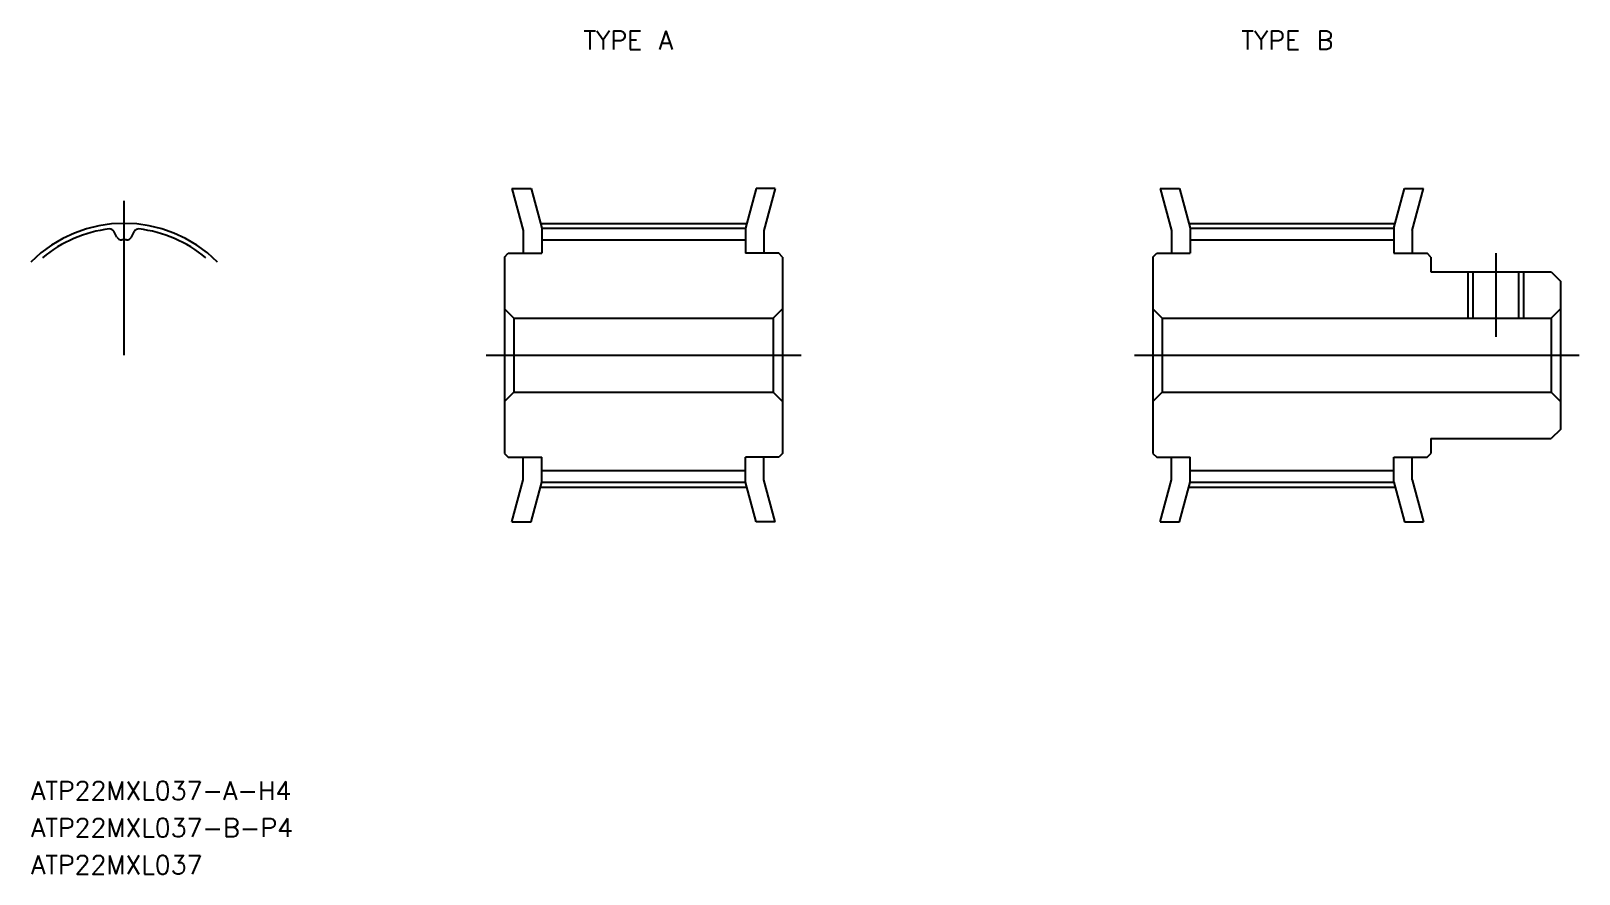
# Model space of a CAD drawing. Extents: x 5.7 to 89.3, y -3.1 to 42.4.
import ezdxf
from ezdxf.enums import TextEntityAlignment as Align

# ---------------------------------------------------------------- set-up
doc = ezdxf.new("R2010")
doc.units = 0
doc.linetypes.add('CENTER', pattern=[50.8, 31.75, -6.35, 6.35, -6.35])
doc.linetypes.add('DASHED', pattern=[19.05, 12.7, -6.35])
doc.layers.get('0').update_dxf_attribs({"linetype": 'CONTINUOUS'})
doc.layers.add('CENTER', color=1, linetype='CENTER')
doc.styles.add('MISUMI', font='txt.shx')

msp = doc.modelspace()

# ---------------------------------------------------------------- linework, layer by layer
at = {"color": 7, "linetype": 'CONTINUOUS'}
for p, q in [((31.693, 33.894), (32.301, 31.622)), ((31.693, 33.894), (32.728, 33.894)), ((32.728, 33.894), (33.301, 31.754)), ((44.875, 33.894), (44.301, 31.754)), ((45.91, 33.894), (44.875, 33.894)), ((45.91, 33.894), (45.301, 31.622)), ((66.693, 33.894), (67.301, 31.622)), ((66.693, 33.894), (67.728, 33.894)), ((67.728, 33.894), (68.301, 31.754)), ((79.301, 31.754), (79.875, 33.894)), ((79.875, 33.894), (80.91, 33.894)), ((80.301, 31.622), (80.91, 33.894)), ((10.369, 31.272), (10.201, 31.588)), ((11.155, 31.272), (11.323, 31.588)), ((32.301, 31.622), (32.301, 30.394)), ((33.301, 31.754), (44.301, 31.754)), ((33.301, 31.754), (33.301, 30.394)), ((33.301, 31.114), (44.301, 31.114)), ((44.301, 31.754), (44.301, 30.394)), ((45.301, 31.622), (45.301, 30.394)), ((67.301, 31.622), (67.301, 30.394)), ((68.301, 31.754), (79.301, 31.754)), ((68.301, 31.754), (68.301, 30.394)), ((68.301, 31.114), (79.301, 31.114)), ((79.301, 31.754), (79.301, 30.394)), ((80.301, 31.622), (80.301, 30.394)), ((31.301, 30.194), (31.501, 30.394)), ((31.301, 30.194), (31.301, 19.594)), ((31.501, 30.394), (33.301, 30.394)), ((46.101, 30.394), (44.301, 30.394)), ((46.301, 30.194), (46.101, 30.394)), ((46.301, 30.194), (46.301, 19.594)), ((66.301, 30.194), (66.501, 30.394)), ((66.301, 30.194), (66.301, 19.594)), ((66.501, 30.394), (68.301, 30.394)), ((79.301, 30.394), (81.101, 30.394)), ((81.301, 30.194), (81.101, 30.394)), ((81.301, 30.194), (81.301, 29.394)), ((81.301, 29.394), (87.801, 29.394)), ((87.801, 29.394), (88.301, 28.894)), ((88.301, 28.894), (88.301, 20.894)), ((31.301, 27.544), (31.301, 27.544)), ((31.301, 27.394), (31.801, 26.894)), ((31.801, 26.894), (45.801, 26.894)), ((31.801, 26.894), (31.801, 22.894)), ((46.301, 27.394), (45.801, 26.894)), ((45.801, 26.894), (45.801, 22.894)), ((46.301, 27.544), (46.301, 27.544)), ((66.301, 27.544), (66.301, 27.544)), ((66.301, 27.394), (66.801, 26.894)), ((66.801, 26.894), (87.801, 26.894)), ((66.801, 26.894), (66.801, 22.894)), ((88.301, 27.394), (87.801, 26.894)), ((87.801, 26.894), (87.801, 22.894)), ((31.301, 24.894), (31.301, 24.894)), ((46.301, 24.894), (46.301, 24.894)), ((66.301, 24.894), (66.301, 24.894)), ((31.301, 22.394), (31.801, 22.894)), ((31.801, 22.894), (45.801, 22.894)), ((46.301, 22.394), (45.801, 22.894)), ((66.301, 22.394), (66.801, 22.894)), ((66.801, 22.894), (87.801, 22.894)), ((88.301, 22.394), (87.801, 22.894)), ((88.301, 20.894), (87.801, 20.394)), ((81.301, 20.394), (87.801, 20.394)), ((81.301, 20.394), (81.301, 19.594)), ((31.301, 19.594), (31.501, 19.394)), ((31.501, 19.394), (33.301, 19.394)), ((32.301, 18.165), (32.301, 19.394)), ((33.301, 18.034), (33.301, 19.394)), ((46.101, 19.394), (44.301, 19.394)), ((44.301, 18.034), (44.301, 19.394)), ((45.301, 18.165), (45.301, 19.394)), ((46.301, 19.594), (46.101, 19.394)), ((66.301, 19.594), (66.501, 19.394)), ((66.501, 19.394), (68.301, 19.394)), ((67.301, 18.165), (67.301, 19.394)), ((68.301, 18.034), (68.301, 19.394)), ((79.301, 19.394), (81.101, 19.394)), ((79.301, 18.034), (79.301, 19.394)), ((80.301, 18.165), (80.301, 19.394)), ((81.101, 19.394), (81.301, 19.594)), ((33.301, 18.674), (44.301, 18.674)), ((68.301, 18.674), (79.301, 18.674)), ((31.693, 15.894), (32.301, 18.165)), ((32.728, 15.894), (33.301, 18.034)), ((33.301, 18.034), (44.301, 18.034)), ((44.875, 15.894), (44.301, 18.034)), ((45.91, 15.894), (45.301, 18.165)), ((66.693, 15.894), (67.301, 18.165)), ((67.728, 15.894), (68.301, 18.034)), ((68.301, 18.034), (79.301, 18.034)), ((79.301, 18.034), (79.875, 15.894)), ((80.301, 18.165), (80.91, 15.894)), ((31.693, 15.894), (32.728, 15.894)), ((45.91, 15.894), (44.875, 15.894)), ((66.693, 15.894), (67.728, 15.894)), ((79.875, 15.894), (80.91, 15.894))]:
    msp.add_line(p, q, dxfattribs=at)
at = {"color": 3, "linetype": 'DASHED'}
for p, q in [((83.301, 29.394), (83.301, 26.894)), ((83.576, 29.394), (83.576, 26.894)), ((86.026, 29.394), (86.026, 26.894)), ((86.301, 29.394), (86.301, 26.894))]:
    msp.add_line(p, q, dxfattribs=at)
at = {"color": 7, "linetype": 'CONTINUOUS'}
for centre, radius, start, end in [((10.762, 24.894), 6.86, 96.617, 130), ((9.998, 31.48), 0.23, 28, 96.617), ((10.634, 31.413), 0.3, 208, 271.12535), ((10.762, 24.894), 6.22, 88.87465, 91.12535), ((10.89, 31.413), 0.3, 268.87465, 332), ((11.526, 31.48), 0.23, 83.383, 152), ((10.762, 24.894), 6.86, 50, 83.383)]:
    msp.add_arc(centre, radius, start, end, dxfattribs=at)
at = {"layer": 'CENTER', "color": 1, "linetype": 'CENTER'}
for p, q in [((10.762, 24.894), (10.762, 33.222)), ((33.233, 32.009), (44.37, 32.009)), ((68.233, 32.009), (79.37, 32.009)), ((84.801, 30.394), (84.801, 25.894)), ((30.301, 24.894), (47.301, 24.894)), ((65.301, 24.894), (89.301, 24.894)), ((33.233, 17.779), (44.37, 17.779)), ((68.233, 17.779), (79.37, 17.779))]:
    msp.add_line(p, q, dxfattribs=at)
msp.add_arc((10.762, 24.894), 7.115, 45, 135, dxfattribs=at)

# ---------------------------------------------------------------- texts
at = {"color": 7, "linetype": 'CONTINUOUS', "style": 'MISUMI'}
for s, p in [('TYPE A', (37.973, 41.894)), ('TYPE B', (73.551, 41.894))]:
    msp.add_text(s, height=1, dxfattribs=at).set_placement(p, align=Align.MIDDLE_CENTER)
for s, p in [('ATP22MXL037-A-H4', (5.731, 0.894)), ('ATP22MXL037-B-P4', (5.731, -1.106)), ('ATP22MXL037', (5.731, -3.106))]:
    msp.add_text(s, height=1, dxfattribs=at).set_placement(p)

doc.saveas('drawing.dxf')
